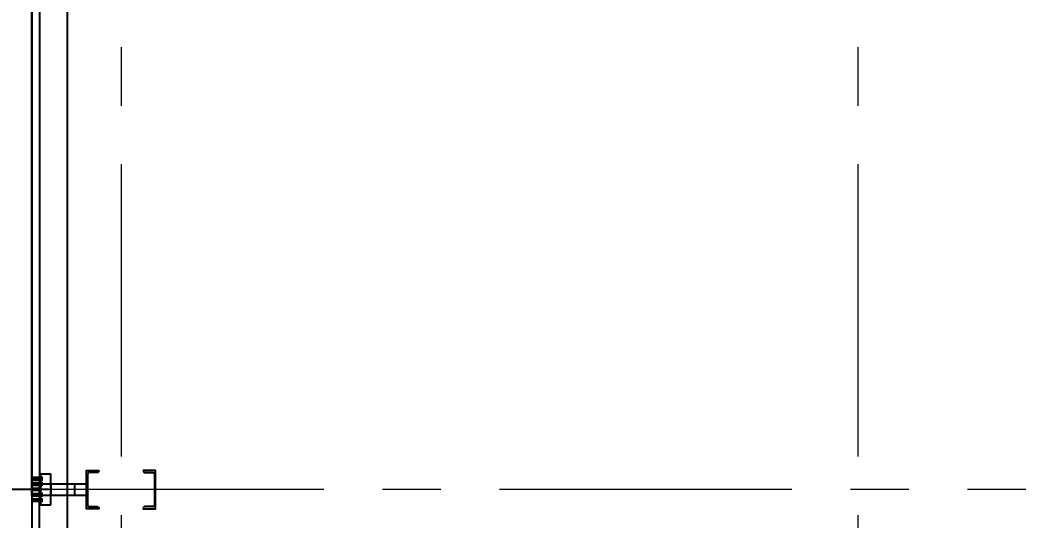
# Model space of a CAD drawing. Header units: millimetres. Extents: x 3470347 to 5996549, y -3470518 to 17149644.
# Drawn here: x 4832415 to 4838915, y 6634629 to 6637886 of the extents above; entities that cross this region are included whole.
import ezdxf

# ---------------------------------------------------------------- set-up
doc = ezdxf.new("R2010")
doc.units = ezdxf.units.MM
doc.header["$MEASUREMENT"] = 0
doc.header["$PDMODE"] = 35
doc.header["$PDSIZE"] = -5
doc.linetypes.add('CENTER', pattern=[50.8, 31.75, -6.35, 6.35, -6.35])
doc.layers.get('0').update_dxf_attribs({"linetype": 'CONTINUOUS', "lineweight": 25})
doc.layers.get('DEFPOINTS').update_dxf_attribs({"linetype": 'CONTINUOUS', "lineweight": 25})
doc.layers.add('BOLT', color=1, linetype='CONTINUOUS')
doc.layers.add('lintel', color=2, linetype='CONTINUOUS')
doc.layers.add('CENTER', color=8, linetype='CENTER', lineweight=0)
doc.layers.add('channnel', color=2, linetype='CONTINUOUS', lineweight=15)
doc.styles.add('DIM', font='geniso.shx', dxfattribs={"width": 0.85})
doc.dimstyles.new('ST-100', dxfattribs={"dimscale": 100, "dimtxt": 7, "dimasz": 5, "dimexe": 0.18, "dimexo": 0.0625, "dimgap": 0.2, "dimtad": 0, "dimdec": 0, "dimzin": 0, "dimdsep": 46, "dimtxsty": 'DIM', "dimblk": 'OPEN90', "dimcen": 0.09, "dimclrd": 256, "dimclrt": 7, "dimadec": 0, "dimazin": 0, "dimtfac": 1, "dimtdec": 0, "dimtofl": 0, "dimtmove": 0, "dimatfit": 3, "dimldrblk": 'OPEN90', "dimfxl": 1, "dimtolj": 1, "dimtzin": 0, "dimlwd": -1, "dimarcsym": 0})

# ---------------------------------------------------------------- blocks, each defined once
blk = doc.blocks.new('_Open90')
at = {"color": 0, "linetype": 'ByBlock', "lineweight": -2}
for p, q in [((-0.5, 0.5), (0, 0)), ((0, 0), (-1, 0)), ((0, 0), (-0.5, -0.5))]:
    blk.add_line(p, q, dxfattribs=at)
blk = doc.blocks.new('*D1783')
at = {"layer": 'BOLT', "color": 0, "lineweight": -2}
for p, q in [((4832601.6, 6640627.3), (4830755.3, 6640627.3)), ((4832601.6, 6634827.3), (4830755.3, 6634827.3))]:
    blk.add_line(p, q, dxfattribs=at)
at = {"layer": 'BOLT'}
for p, q in [((4830773.3, 6640127.3), (4830773.3, 6638385)), ((4830773.3, 6635327.3), (4830773.3, 6637069.6))]:
    blk.add_line(p, q, dxfattribs=at)
at = {"layer": 'DEFPOINTS', "color": 0}
for p in [(4832607.9, 6640627.3), (4830773.3, 6634827.3), (4832607.9, 6634827.3)]:
    blk.add_point(p, dxfattribs=at)
at = {"layer": 'BOLT', "xscale": 500, "yscale": 500, "zscale": 500}
for p, rotation in [((4830773.3, 6640627.3), 90), ((4830773.3, 6634827.3), 270)]:
    blk.add_blockref('_Open90', p, dxfattribs=dict(at, rotation=rotation))
at = {"layer": 'BOLT', "color": 7, "insert": (4830773.3, 6637727.3), "char_height": 600, "attachment_point": 5, "rotation": 90, "style": 'DIM'}
blk.add_mtext('\\A1;5800', dxfattribs=at)
blk = doc.blocks.new('*D1784')
at = {"layer": 'BOLT', "color": 0, "lineweight": -2}
for p, q in [((4832601.6, 6634827.3), (4830755.3, 6634827.3)), ((4832601.6, 6629027.3), (4830755.3, 6629027.3))]:
    blk.add_line(p, q, dxfattribs=at)
at = {"layer": 'BOLT'}
for p, q in [((4830773.3, 6634327.3), (4830773.3, 6632585)), ((4830773.3, 6629527.3), (4830773.3, 6631269.6))]:
    blk.add_line(p, q, dxfattribs=at)
at = {"layer": 'DEFPOINTS', "color": 0}
for p in [(4832607.9, 6634827.3), (4830773.3, 6629027.3), (4832607.9, 6629027.3)]:
    blk.add_point(p, dxfattribs=at)
at = {"layer": 'BOLT', "xscale": 500, "yscale": 500, "zscale": 500}
for p, rotation in [((4830773.3, 6634827.3), 90), ((4830773.3, 6629027.3), 270)]:
    blk.add_blockref('_Open90', p, dxfattribs=dict(at, rotation=rotation))
at = {"layer": 'BOLT', "color": 7, "insert": (4830773.3, 6631927.3), "char_height": 600, "attachment_point": 5, "rotation": 90, "style": 'DIM'}
blk.add_mtext('\\A1;5800', dxfattribs=at)
blk = doc.blocks.new('*D1791')
at = {"layer": 'BOLT', "color": 0, "lineweight": -2}
for p, q in [((4832486.6, 6641107.3), (4828543.9, 6641107.3)), ((4832486.6, 6611107.3), (4828543.9, 6611107.3))]:
    blk.add_line(p, q, dxfattribs=at)
at = {"layer": 'BOLT'}
for p, q in [((4828561.9, 6640607.3), (4828561.9, 6628600.8)), ((4828561.9, 6611607.3), (4828561.9, 6623613.8))]:
    blk.add_line(p, q, dxfattribs=at)
at = {"layer": 'DEFPOINTS', "color": 0}
for p in [(4832492.9, 6641107.3), (4828561.9, 6611107.3), (4832492.9, 6611107.3)]:
    blk.add_point(p, dxfattribs=at)
at = {"layer": 'BOLT', "xscale": 500, "yscale": 500, "zscale": 500}
for p, rotation in [((4828561.9, 6641107.3), 90), ((4828561.9, 6611107.3), 270)]:
    blk.add_blockref('_Open90', p, dxfattribs=dict(at, rotation=rotation))
at = {"layer": 'BOLT', "color": 7, "insert": (4828561.9, 6626107.3), "char_height": 600, "attachment_point": 5, "rotation": 90, "style": 'DIM'}
blk.add_mtext('\\A1;30000 WALL O/O', dxfattribs=at)

msp = doc.modelspace()

# ---------------------------------------------------------------- hatches: boundary and pattern name
at = {"transparency": 33554559}
h = msp.add_hatch(color=1, dxfattribs=at)
h.dxf.hatch_style = 1
h.paths.add_polyline_path([(4832847.87, 6634952.26), (4832847.87, 6634702.26), (4832927.87, 6634702.26), (4832927.87, 6634706.36, 0.4142136), (4832917.87, 6634716.36), (4832864.97, 6634716.36, -0.4142136), (4832854.97, 6634726.36), (4832854.97, 6634928.16, -0.4142136), (4832864.97, 6634938.16), (4832917.87, 6634938.16, 0.4142136), (4832927.87, 6634948.16), (4832927.87, 6634952.26)])
h = msp.add_hatch(color=1, dxfattribs=at)
h.dxf.hatch_style = 1
h.paths.add_polyline_path([(4833297.87, 6634952.26), (4833297.87, 6634702.26), (4833217.87, 6634702.26), (4833217.87, 6634706.36, -0.4142136), (4833227.87, 6634716.36), (4833280.77, 6634716.36, 0.4142136), (4833290.77, 6634726.36), (4833290.77, 6634928.16, 0.4142136), (4833280.77, 6634938.16), (4833227.87, 6634938.16, -0.4142136), (4833217.87, 6634948.16), (4833217.87, 6634952.26)])

# ---------------------------------------------------------------- linework, layer by layer
at = {"color": 3}
msp.add_line((4832548.87, 6634927.26, 0), (4832548.87, 6634727.26, 0), dxfattribs=at)
at = {"color": 8, "linetype": 'ByBlock'}
for p, q in [((4832548.87, 6634905.26, 0), (4832492.87, 6634905.26, 0)), ((4832548.87, 6634897.26, 0), (4832492.87, 6634897.26, 0)), ((4832548.87, 6634889.26, 0), (4832492.87, 6634889.26, 0)), ((4832548.87, 6634870.26, 0), (4832492.87, 6634870.26, 0)), ((4832548.87, 6634862.26, 0), (4832492.87, 6634862.26, 0)), ((4832548.87, 6634854.26, 0), (4832492.87, 6634854.26, 0)), ((4832548.87, 6634800.26, 0), (4832492.87, 6634800.26, 0)), ((4832548.87, 6634792.26, 0), (4832492.87, 6634792.26, 0)), ((4832548.87, 6634784.26, 0), (4832492.87, 6634784.26, 0)), ((4832548.87, 6634765.26, 0), (4832492.87, 6634765.26, 0)), ((4832548.87, 6634757.26, 0), (4832492.87, 6634757.26, 0)), ((4832548.87, 6634749.26, 0), (4832492.87, 6634749.26, 0))]:
    msp.add_line(p, q, dxfattribs=at)
at = {"color": 2}
for p, q in [((4832540.87, 6634833.93, 0), (4832492.87, 6634833.93, 0)), ((4832540.87, 6634833.93, 0), (4832492.87, 6634833.93, 0)), ((4832540.87, 6634820.59, 0), (4832492.87, 6634820.59, 0)), ((4832540.87, 6634820.59, 0), (4832492.87, 6634820.59, 0))]:
    msp.add_line(p, q, dxfattribs=at)
at = {"color": 8, "elevation": 0}
for points in [[(4832492.87, 6641107.26), (4832492.87, 6611107.26), (4862492.87, 6611107.26), (4862492.87, 6641107.26)], [(4832722.87, 6640877.26), (4832722.87, 6611337.26), (4862262.87, 6611337.26), (4862262.87, 6640877.26)]]:
    msp.add_lwpolyline(points, close=True, dxfattribs=at)
at = {"color": 6, "linetype": 'ByBlock', "elevation": 0}
for points in [[(4832492.87, 6634833.93), (4832492.87, 6640620.59), (4832540.87, 6640620.59), (4832540.87, 6634833.93)], [(4832492.87, 6634820.59), (4832492.87, 6629033.93), (4832540.87, 6629033.93), (4832540.87, 6634820.59)]]:
    msp.add_lwpolyline(points, close=True, dxfattribs=at)
at = {"color": 3, "elevation": 0}
for points in [[(4832615.87, 6634727.26), (4832615.87, 6634927.26), (4832540.87, 6634927.26), (4832540.87, 6634727.26)], [(4832540.87, 6634864.76), (4832615.87, 6634864.76), (4832615.87, 6634789.76), (4832540.87, 6634789.76)], [(4832772.87, 6634864.76), (4832847.87, 6634864.76), (4832847.87, 6634789.76), (4832772.87, 6634789.76)]]:
    msp.add_lwpolyline(points, close=True, dxfattribs=at)
at = {"color": 1, "elevation": 0}
for points in [[(4832927.87, 6634952.26), (4832927.87, 6634948.16, -0.4142136), (4832917.87, 6634938.16), (4832864.97, 6634938.16, 0.4142136), (4832854.97, 6634928.16), (4832854.97, 6634726.36, 0.4142136), (4832864.97, 6634716.36), (4832917.87, 6634716.36, -0.4142136), (4832927.87, 6634706.36), (4832927.87, 6634702.26), (4832847.87, 6634702.26), (4832847.87, 6634952.26)], [(4833217.87, 6634952.26), (4833217.87, 6634948.16, 0.4142136), (4833227.87, 6634938.16), (4833280.77, 6634938.16, -0.4142136), (4833290.77, 6634928.16), (4833290.77, 6634726.36, -0.4142136), (4833280.77, 6634716.36), (4833227.87, 6634716.36, 0.4142136), (4833217.87, 6634706.36), (4833217.87, 6634702.26), (4833297.87, 6634702.26), (4833297.87, 6634952.26)]]:
    msp.add_lwpolyline(points, format="xyb", close=True, dxfattribs=at)
at = {"layer": 'CENTER', "color": 8, "ltscale": 60}
for p, q in [((4833072.87, 6646090.98, 0), (4833072.87, 6608276.48, 0)), ((4837872.54, 6646090.98, 0), (4837872.54, 6608276.48, 0)), ((4864873.95, 6634827.26, 0), (4827811.52, 6634827.26, 0))]:
    msp.add_line(p, q, dxfattribs=at)
at = {"layer": 'channnel', "color": 8, "linetype": 'ByBlock'}
for p, q in [((4832548.87, 6634905.26, 0), (4832492.87, 6634905.26, 0)), ((4832492.87, 6634905.26, 0), (4832492.87, 6634889.26, 0)), ((4832548.87, 6634889.26, 0), (4832492.87, 6634889.26, 0)), ((4832548.87, 6634870.26, 0), (4832492.87, 6634870.26, 0)), ((4832492.87, 6634870.26, 0), (4832492.87, 6634854.26, 0)), ((4832534.47, 6634889.26, 0), (4832534.47, 6634905.26, 0)), ((4832534.47, 6634854.26, 0), (4832534.47, 6634870.26, 0)), ((4832548.87, 6634907.93, 0), (4832548.87, 6634886.59, 0)), ((4832561.19, 6634907.93, 0), (4832548.87, 6634907.93, 0)), ((4832548.87, 6634897.26, 0), (4832561.19, 6634897.26, 0)), ((4832561.19, 6634886.59, 0), (4832548.87, 6634886.59, 0)), ((4832548.87, 6634872.93, 0), (4832548.87, 6634851.59, 0)), ((4832561.19, 6634872.93, 0), (4832548.87, 6634872.93, 0)), ((4832548.87, 6634862.26, 0), (4832561.19, 6634862.26, 0)), ((4832548.87, 6634854.26, 0), (4832492.87, 6634854.26, 0)), ((4832548.87, 6634800.26, 0), (4832492.87, 6634800.26, 0)), ((4832492.87, 6634784.26, 0), (4832492.87, 6634800.26, 0)), ((4832534.47, 6634800.26, 0), (4832534.47, 6634784.26, 0)), ((4832561.19, 6634851.59, 0), (4832548.87, 6634851.59, 0)), ((4832548.87, 6634781.59, 0), (4832548.87, 6634802.93, 0)), ((4832561.19, 6634802.93, 0), (4832548.87, 6634802.93, 0)), ((4832548.87, 6634784.26, 0), (4832492.87, 6634784.26, 0)), ((4832548.87, 6634765.26, 0), (4832492.87, 6634765.26, 0)), ((4832492.87, 6634749.26, 0), (4832492.87, 6634765.26, 0)), ((4832548.87, 6634749.26, 0), (4832492.87, 6634749.26, 0)), ((4832534.47, 6634765.26, 0), (4832534.47, 6634749.26, 0)), ((4832548.87, 6634792.26, 0), (4832561.19, 6634792.26, 0)), ((4832561.19, 6634781.59, 0), (4832548.87, 6634781.59, 0)), ((4832548.87, 6634746.59, 0), (4832548.87, 6634767.93, 0)), ((4832561.19, 6634767.93, 0), (4832548.87, 6634767.93, 0)), ((4832548.87, 6634757.26, 0), (4832561.19, 6634757.26, 0)), ((4832561.19, 6634746.59, 0), (4832548.87, 6634746.59, 0))]:
    msp.add_line(p, q, dxfattribs=at)
at = {"layer": 'channnel', "color": 8, "linetype": 'Continuous'}
for p, q in [((4832498.67, 6634889.84, 0), (4832492.87, 6634902.27, 0)), ((4832497.42, 6634889.26, 0), (4832492.87, 6634899.02, 0)), ((4832495.63, 6634889.84, 0), (4832492.87, 6634895.76, 0)), ((4832494.39, 6634889.26, 0), (4832492.87, 6634892.51, 0)), ((4832498.67, 6634854.84, 0), (4832492.87, 6634867.27, 0)), ((4832497.42, 6634854.26, 0), (4832492.87, 6634864.02, 0)), ((4832495.63, 6634854.84, 0), (4832492.87, 6634860.76, 0)), ((4832500.45, 6634889.26, 0), (4832493.26, 6634904.68, 0)), ((4832500.45, 6634854.26, 0), (4832493.26, 6634869.68, 0)), ((4832501.7, 6634889.84, 0), (4832494.51, 6634905.26, 0)), ((4832501.7, 6634854.84, 0), (4832494.51, 6634870.26, 0)), ((4832503.49, 6634889.26, 0), (4832496.3, 6634904.68, 0)), ((4832503.49, 6634854.26, 0), (4832496.3, 6634869.68, 0)), ((4832504.73, 6634889.84, 0), (4832497.54, 6634905.26, 0)), ((4832504.73, 6634854.84, 0), (4832497.54, 6634870.26, 0)), ((4832506.52, 6634889.26, 0), (4832499.33, 6634904.68, 0)), ((4832506.52, 6634854.26, 0), (4832499.33, 6634869.68, 0)), ((4832508.04, 6634889.26, 0), (4832500.58, 6634905.26, 0)), ((4832508.04, 6634854.26, 0), (4832500.58, 6634870.26, 0)), ((4832509.29, 6634889.84, 0), (4832502.37, 6634904.68, 0)), ((4832509.29, 6634854.84, 0), (4832502.37, 6634869.68, 0)), ((4832511.07, 6634889.26, 0), (4832503.61, 6634905.26, 0)), ((4832511.07, 6634854.26, 0), (4832503.61, 6634870.26, 0)), ((4832512.32, 6634889.84, 0), (4832505.4, 6634904.68, 0)), ((4832512.32, 6634854.84, 0), (4832505.4, 6634869.68, 0)), ((4832514.11, 6634889.26, 0), (4832506.65, 6634905.26, 0)), ((4832514.11, 6634854.26, 0), (4832506.65, 6634870.26, 0)), ((4832515.35, 6634889.84, 0), (4832508.44, 6634904.68, 0)), ((4832515.35, 6634854.84, 0), (4832508.44, 6634869.68, 0)), ((4832517.14, 6634889.26, 0), (4832509.68, 6634905.26, 0)), ((4832517.14, 6634854.26, 0), (4832509.68, 6634870.26, 0)), ((4832518.39, 6634889.84, 0), (4832511.47, 6634904.68, 0)), ((4832518.39, 6634854.84, 0), (4832511.47, 6634869.68, 0)), ((4832520.18, 6634889.26, 0), (4832512.72, 6634905.26, 0)), ((4832520.18, 6634854.26, 0), (4832512.72, 6634870.26, 0)), ((4832521.42, 6634889.84, 0), (4832514.5, 6634904.68, 0)), ((4832521.42, 6634854.84, 0), (4832514.5, 6634869.68, 0)), ((4832522.75, 6634889.26, 0), (4832515.29, 6634905.26, 0)), ((4832522.75, 6634854.26, 0), (4832515.29, 6634870.26, 0)), ((4832515.49, 6634889.84, 0), (4832520.57, 6634904.68, 0)), ((4832515.49, 6634854.84, 0), (4832520.57, 6634869.68, 0)), ((4832523.21, 6634889.26, 0), (4832515.75, 6634905.26, 0)), ((4832523.21, 6634854.26, 0), (4832515.75, 6634870.26, 0)), ((4832516.68, 6634889.26, 0), (4832515.89, 6634905.26, 0)), ((4832516.68, 6634854.26, 0), (4832515.89, 6634870.26, 0)), ((4832524, 6634889.84, 0), (4832517.08, 6634904.68, 0)), ((4832524, 6634854.84, 0), (4832517.08, 6634869.68, 0)), ((4832517.28, 6634889.26, 0), (4832521.82, 6634905.26, 0)), ((4832517.28, 6634854.26, 0), (4832521.82, 6634870.26, 0)), ((4832524.46, 6634889.84, 0), (4832517.54, 6634904.68, 0)), ((4832524.46, 6634854.84, 0), (4832517.54, 6634869.68, 0)), ((4832517.93, 6634889.84, 0), (4832517.68, 6634904.68, 0)), ((4832517.93, 6634854.84, 0), (4832517.68, 6634869.68, 0)), ((4832525.78, 6634889.26, 0), (4832518.32, 6634905.26, 0)), ((4832525.78, 6634854.26, 0), (4832518.32, 6634870.26, 0)), ((4832526.25, 6634889.26, 0), (4832518.78, 6634905.26, 0)), ((4832526.25, 6634854.26, 0), (4832518.78, 6634870.26, 0)), ((4832519.72, 6634889.26, 0), (4832524.26, 6634905.26, 0)), ((4832519.72, 6634854.26, 0), (4832524.26, 6634870.26, 0)), ((4832519.96, 6634905.01, 0), (4832519.84, 6634905.26, 0)), ((4832519.96, 6634870.01, 0), (4832519.84, 6634870.26, 0)), ((4832527.03, 6634889.84, 0), (4832520.11, 6634904.68, 0)), ((4832527.03, 6634854.84, 0), (4832520.11, 6634869.68, 0)), ((4832520.96, 6634889.84, 0), (4832526.04, 6634904.68, 0)), ((4832520.96, 6634854.84, 0), (4832526.04, 6634869.68, 0)), ((4832528.82, 6634889.26, 0), (4832521.36, 6634905.26, 0)), ((4832528.82, 6634854.26, 0), (4832521.36, 6634870.26, 0)), ((4832522.99, 6634905.01, 0), (4832522.88, 6634905.26, 0)), ((4832522.99, 6634870.01, 0), (4832522.88, 6634870.26, 0)), ((4832530.07, 6634889.84, 0), (4832523.15, 6634904.68, 0)), ((4832530.07, 6634854.84, 0), (4832523.15, 6634869.68, 0)), ((4832523.86, 6634889.84, 0), (4832523.61, 6634904.68, 0)), ((4832523.86, 6634854.84, 0), (4832523.61, 6634869.68, 0)), ((4832531.85, 6634889.26, 0), (4832524.39, 6634905.26, 0)), ((4832531.85, 6634854.26, 0), (4832524.39, 6634870.26, 0)), ((4832525.65, 6634889.26, 0), (4832524.85, 6634905.26, 0)), ((4832525.65, 6634854.26, 0), (4832524.85, 6634870.26, 0)), ((4832526.03, 6634905.01, 0), (4832525.91, 6634905.26, 0)), ((4832526.03, 6634870.01, 0), (4832525.91, 6634870.26, 0)), ((4832533.1, 6634889.84, 0), (4832526.18, 6634904.68, 0)), ((4832533.1, 6634854.84, 0), (4832526.18, 6634869.68, 0)), ((4832526.89, 6634889.84, 0), (4832526.64, 6634904.68, 0)), ((4832526.89, 6634854.84, 0), (4832526.64, 6634869.68, 0)), ((4832534.47, 6634890.15, 0), (4832527.43, 6634905.26, 0)), ((4832534.47, 6634855.15, 0), (4832527.43, 6634870.26, 0)), ((4832529.06, 6634905.01, 0), (4832528.94, 6634905.26, 0)), ((4832529.06, 6634870.01, 0), (4832528.94, 6634870.26, 0)), ((4832534.47, 6634893.41, 0), (4832529.21, 6634904.68, 0)), ((4832534.47, 6634858.41, 0), (4832529.21, 6634869.68, 0)), ((4832534.47, 6634896.66, 0), (4832530.46, 6634905.26, 0)), ((4832534.47, 6634861.66, 0), (4832530.46, 6634870.26, 0)), ((4832532.09, 6634905.01, 0), (4832531.98, 6634905.26, 0)), ((4832532.09, 6634870.01, 0), (4832531.98, 6634870.26, 0)), ((4832534.47, 6634899.91, 0), (4832532.25, 6634904.68, 0)), ((4832534.47, 6634864.91, 0), (4832532.25, 6634869.68, 0)), ((4832534.47, 6634903.17, 0), (4832533.5, 6634905.26, 0)), ((4832534.47, 6634868.17, 0), (4832533.5, 6634870.26, 0)), ((4832535.13, 6634905.01, 0), (4832535.01, 6634905.26, 0)), ((4832535.13, 6634870.01, 0), (4832535.01, 6634870.26, 0)), ((4832494.39, 6634854.26, 0), (4832492.87, 6634857.51, 0)), ((4832494.39, 6634800.26, 0), (4832492.87, 6634797.01, 0)), ((4832497.42, 6634800.26, 0), (4832492.87, 6634790.5, 0)), ((4832495.63, 6634799.68, 0), (4832492.87, 6634793.76, 0)), ((4832498.67, 6634799.68, 0), (4832492.87, 6634787.25, 0)), ((4832500.45, 6634800.26, 0), (4832493.26, 6634784.84, 0)), ((4832501.7, 6634799.68, 0), (4832494.51, 6634784.26, 0)), ((4832503.49, 6634800.26, 0), (4832496.3, 6634784.84, 0)), ((4832504.73, 6634799.68, 0), (4832497.54, 6634784.26, 0)), ((4832506.52, 6634800.26, 0), (4832499.33, 6634784.84, 0)), ((4832508.04, 6634800.26, 0), (4832500.58, 6634784.26, 0)), ((4832509.29, 6634799.68, 0), (4832502.37, 6634784.84, 0)), ((4832511.07, 6634800.26, 0), (4832503.61, 6634784.26, 0)), ((4832512.32, 6634799.68, 0), (4832505.4, 6634784.84, 0)), ((4832514.11, 6634800.26, 0), (4832506.65, 6634784.26, 0)), ((4832515.35, 6634799.68, 0), (4832508.44, 6634784.84, 0)), ((4832517.14, 6634800.26, 0), (4832509.68, 6634784.26, 0)), ((4832518.39, 6634799.68, 0), (4832511.47, 6634784.84, 0)), ((4832520.18, 6634800.26, 0), (4832512.72, 6634784.26, 0)), ((4832521.42, 6634799.68, 0), (4832514.5, 6634784.84, 0)), ((4832522.75, 6634800.26, 0), (4832515.29, 6634784.26, 0)), ((4832515.49, 6634799.68, 0), (4832520.57, 6634784.84, 0)), ((4832523.21, 6634800.26, 0), (4832515.75, 6634784.26, 0)), ((4832516.68, 6634800.26, 0), (4832515.89, 6634784.26, 0)), ((4832524, 6634799.68, 0), (4832517.08, 6634784.84, 0)), ((4832517.28, 6634800.26, 0), (4832521.82, 6634784.26, 0)), ((4832524.46, 6634799.68, 0), (4832517.54, 6634784.84, 0)), ((4832517.93, 6634799.68, 0), (4832517.68, 6634784.84, 0)), ((4832525.78, 6634800.26, 0), (4832518.32, 6634784.26, 0)), ((4832526.25, 6634800.26, 0), (4832518.78, 6634784.26, 0)), ((4832519.72, 6634800.26, 0), (4832524.26, 6634784.26, 0)), ((4832527.03, 6634799.68, 0), (4832520.11, 6634784.84, 0)), ((4832520.96, 6634799.68, 0), (4832526.04, 6634784.84, 0)), ((4832528.82, 6634800.26, 0), (4832521.36, 6634784.26, 0)), ((4832530.07, 6634799.68, 0), (4832523.15, 6634784.84, 0)), ((4832523.86, 6634799.68, 0), (4832523.61, 6634784.84, 0)), ((4832531.85, 6634800.26, 0), (4832524.39, 6634784.26, 0)), ((4832525.65, 6634800.26, 0), (4832524.85, 6634784.26, 0)), ((4832533.1, 6634799.68, 0), (4832526.18, 6634784.84, 0)), ((4832526.89, 6634799.68, 0), (4832526.64, 6634784.84, 0)), ((4832534.47, 6634799.37, 0), (4832527.43, 6634784.26, 0)), ((4832534.47, 6634796.12, 0), (4832529.21, 6634784.84, 0)), ((4832494.39, 6634765.26, 0), (4832492.87, 6634762.01, 0)), ((4832497.42, 6634765.26, 0), (4832492.87, 6634755.5, 0)), ((4832495.63, 6634764.68, 0), (4832492.87, 6634758.76, 0)), ((4832498.67, 6634764.68, 0), (4832492.87, 6634752.25, 0)), ((4832500.45, 6634765.26, 0), (4832493.26, 6634749.84, 0)), ((4832501.7, 6634764.68, 0), (4832494.51, 6634749.26, 0)), ((4832503.49, 6634765.26, 0), (4832496.3, 6634749.84, 0)), ((4832504.73, 6634764.68, 0), (4832497.54, 6634749.26, 0)), ((4832506.52, 6634765.26, 0), (4832499.33, 6634749.84, 0)), ((4832508.04, 6634765.26, 0), (4832500.58, 6634749.26, 0)), ((4832509.29, 6634764.68, 0), (4832502.37, 6634749.84, 0)), ((4832511.07, 6634765.26, 0), (4832503.61, 6634749.26, 0)), ((4832512.32, 6634764.68, 0), (4832505.4, 6634749.84, 0)), ((4832514.11, 6634765.26, 0), (4832506.65, 6634749.26, 0)), ((4832515.35, 6634764.68, 0), (4832508.44, 6634749.84, 0)), ((4832517.14, 6634765.26, 0), (4832509.68, 6634749.26, 0)), ((4832518.39, 6634764.68, 0), (4832511.47, 6634749.84, 0)), ((4832520.18, 6634765.26, 0), (4832512.72, 6634749.26, 0)), ((4832521.42, 6634764.68, 0), (4832514.5, 6634749.84, 0)), ((4832522.75, 6634765.26, 0), (4832515.29, 6634749.26, 0)), ((4832515.49, 6634764.68, 0), (4832520.57, 6634749.84, 0)), ((4832523.21, 6634765.26, 0), (4832515.75, 6634749.26, 0)), ((4832516.68, 6634765.26, 0), (4832515.89, 6634749.26, 0)), ((4832524, 6634764.68, 0), (4832517.08, 6634749.84, 0)), ((4832517.28, 6634765.26, 0), (4832521.82, 6634749.26, 0)), ((4832524.46, 6634764.68, 0), (4832517.54, 6634749.84, 0)), ((4832517.93, 6634764.68, 0), (4832517.68, 6634749.84, 0)), ((4832525.78, 6634765.26, 0), (4832518.32, 6634749.26, 0)), ((4832526.25, 6634765.26, 0), (4832518.78, 6634749.26, 0)), ((4832519.72, 6634765.26, 0), (4832524.26, 6634749.26, 0)), ((4832519.96, 6634784.51, 0), (4832519.84, 6634784.26, 0)), ((4832519.96, 6634749.51, 0), (4832519.84, 6634749.26, 0)), ((4832527.03, 6634764.68, 0), (4832520.11, 6634749.84, 0)), ((4832520.96, 6634764.68, 0), (4832526.04, 6634749.84, 0)), ((4832528.82, 6634765.26, 0), (4832521.36, 6634749.26, 0)), ((4832522.99, 6634784.51, 0), (4832522.88, 6634784.26, 0)), ((4832522.99, 6634749.51, 0), (4832522.88, 6634749.26, 0)), ((4832530.07, 6634764.68, 0), (4832523.15, 6634749.84, 0)), ((4832523.86, 6634764.68, 0), (4832523.61, 6634749.84, 0)), ((4832531.85, 6634765.26, 0), (4832524.39, 6634749.26, 0)), ((4832525.65, 6634765.26, 0), (4832524.85, 6634749.26, 0)), ((4832526.03, 6634784.51, 0), (4832525.91, 6634784.26, 0)), ((4832526.03, 6634749.51, 0), (4832525.91, 6634749.26, 0)), ((4832533.1, 6634764.68, 0), (4832526.18, 6634749.84, 0)), ((4832526.89, 6634764.68, 0), (4832526.64, 6634749.84, 0)), ((4832534.47, 6634764.37, 0), (4832527.43, 6634749.26, 0)), ((4832529.06, 6634784.51, 0), (4832528.94, 6634784.26, 0)), ((4832529.06, 6634749.51, 0), (4832528.94, 6634749.26, 0)), ((4832534.47, 6634761.12, 0), (4832529.21, 6634749.84, 0)), ((4832534.47, 6634792.86, 0), (4832530.46, 6634784.26, 0)), ((4832534.47, 6634757.86, 0), (4832530.46, 6634749.26, 0)), ((4832532.09, 6634784.51, 0), (4832531.98, 6634784.26, 0)), ((4832532.09, 6634749.51, 0), (4832531.98, 6634749.26, 0)), ((4832534.47, 6634789.61, 0), (4832532.25, 6634784.84, 0)), ((4832534.47, 6634754.61, 0), (4832532.25, 6634749.84, 0)), ((4832534.47, 6634786.35, 0), (4832533.5, 6634784.26, 0)), ((4832534.47, 6634751.35, 0), (4832533.5, 6634749.26, 0)), ((4832535.13, 6634784.51, 0), (4832535.01, 6634784.26, 0)), ((4832535.13, 6634749.51, 0), (4832535.01, 6634749.26, 0))]:
    msp.add_line(p, q, dxfattribs=at)
for centre, radius, start, end in [((4832493.89, 6634904.97, 0), 0.688, 25, 205), ((4832493.89, 6634869.97, 0), 0.688, 25, 205), ((4832495.01, 6634889.55, 0), 0.688, 205, 25), ((4832496.92, 6634904.97, 0), 0.688, 25, 205), ((4832496.92, 6634869.97, 0), 0.688, 25, 205), ((4832498.04, 6634889.55, 0), 0.687, 205, 25), ((4832499.96, 6634904.97, 0), 0.688, 25, 205), ((4832499.96, 6634869.97, 0), 0.688, 25, 205), ((4832501.08, 6634889.55, 0), 0.688, 205, 25), ((4832502.99, 6634904.97, 0), 0.688, 25, 205), ((4832502.99, 6634869.97, 0), 0.688, 25, 205), ((4832504.11, 6634889.55, 0), 0.688, 205, 25), ((4832506.02, 6634904.97, 0), 0.688, 25, 205), ((4832506.02, 6634869.97, 0), 0.688, 25, 205), ((4832508.66, 6634889.55, 0), 0.688, 205, 25), ((4832509.06, 6634904.97, 0), 0.688, 25, 205), ((4832509.06, 6634869.97, 0), 0.688, 25, 205), ((4832511.7, 6634889.55, 0), 0.688, 205, 25), ((4832512.09, 6634904.97, 0), 0.688, 25, 205), ((4832512.09, 6634869.97, 0), 0.688, 25, 205), ((4832514.73, 6634889.55, 0), 0.687, 205, 25), ((4832515.13, 6634904.97, 0), 0.687, 25, 205), ((4832515.13, 6634869.97, 0), 0.687, 25, 205), ((4832521.79, 6634925.68, 0), 21.43, 252.355169, 281.458711), ((4832521.79, 6634890.68, 0), 21.43, 252.355169, 281.458711), ((4832519.75, 6634868.84, 0), 21.43, 72.355169, 101.458711), ((4832522.38, 6634925.68, 0), 21.43, 252.355169, 281.458711), ((4832522.38, 6634890.68, 0), 21.43, 252.355169, 281.458711), ((4832517.31, 6634889.55, 0), 0.687, 205, 25), ((4832517.7, 6634904.97, 0), 0.688, 25, 205), ((4832517.7, 6634869.97, 0), 0.688, 25, 205), ((4832517.77, 6634889.55, 0), 0.688, 205, 25), ((4832519.9, 6634897.11, 0), 8.28, 251.528402, 298.566099), ((4832518.16, 6634904.97, 0), 0.688, 25, 205), ((4832518.16, 6634869.97, 0), 0.688, 25, 205), ((4832521.63, 6634897.41, 0), 8.28, 71.528402, 118.566099), ((4832521.63, 6634862.41, 0), 8.28, 71.528402, 118.566099), ((4832520.34, 6634889.55, 0), 0.687, 205, 25), ((4832520.74, 6634904.97, 0), 0.688, 25, 205), ((4832520.74, 6634869.97, 0), 0.688, 25, 205), ((4832520.8, 6634889.55, 0), 0.688, 205, 25), ((4832521.2, 6634904.97, 0), 0.688, 25, 205), ((4832521.2, 6634869.97, 0), 0.688, 25, 205), ((4832523.37, 6634889.55, 0), 0.687, 205, 25), ((4832523.77, 6634904.97, 0), 0.688, 25, 205), ((4832523.77, 6634869.97, 0), 0.688, 25, 205), ((4832523.83, 6634889.55, 0), 0.687, 205, 25), ((4832524.23, 6634904.97, 0), 0.688, 25, 205), ((4832524.23, 6634869.97, 0), 0.688, 25, 205), ((4832526.27, 6634889.55, 0), 0.688, 205, 25), ((4832526.41, 6634889.55, 0), 0.687, 205, 25), ((4832526.8, 6634904.97, 0), 0.688, 25, 205), ((4832526.8, 6634869.97, 0), 0.688, 25, 205), ((4832529.44, 6634889.55, 0), 0.687, 205, 25), ((4832529.84, 6634904.97, 0), 0.688, 25, 205), ((4832529.84, 6634869.97, 0), 0.688, 25, 205), ((4832532.48, 6634889.55, 0), 0.687, 205, 25), ((4832532.87, 6634904.97, 0), 0.688, 25, 205), ((4832532.87, 6634869.97, 0), 0.688, 25, 205), ((4832495.01, 6634854.55, 0), 0.688, 205, 25), ((4832495.01, 6634799.97, 0), 0.688, 335, 155), ((4832498.04, 6634854.55, 0), 0.687, 205, 25), ((4832498.04, 6634799.97, 0), 0.687, 335, 155), ((4832501.08, 6634854.55, 0), 0.688, 205, 25), ((4832501.08, 6634799.97, 0), 0.688, 335, 155), ((4832504.11, 6634854.55, 0), 0.688, 205, 25), ((4832504.11, 6634799.97, 0), 0.688, 335, 155), ((4832508.66, 6634854.55, 0), 0.688, 205, 25), ((4832508.66, 6634799.97, 0), 0.688, 335, 155), ((4832511.7, 6634854.55, 0), 0.688, 205, 25), ((4832511.7, 6634799.97, 0), 0.688, 335, 155), ((4832514.73, 6634854.55, 0), 0.687, 205, 25), ((4832514.73, 6634799.97, 0), 0.687, 335, 155), ((4832519.75, 6634833.84, 0), 21.43, 72.355169, 101.458711), ((4832519.75, 6634820.68, 0), 21.43, 258.541289, 287.644831), ((4832517.31, 6634854.55, 0), 0.687, 205, 25), ((4832517.31, 6634799.97, 0), 0.687, 335, 155), ((4832517.77, 6634854.55, 0), 0.688, 205, 25), ((4832517.77, 6634799.97, 0), 0.688, 335, 155), ((4832519.9, 6634862.11, 0), 8.28, 251.528402, 298.566099), ((4832519.9, 6634792.41, 0), 8.28, 61.433901, 108.471598), ((4832520.34, 6634854.55, 0), 0.687, 205, 25), ((4832520.34, 6634799.97, 0), 0.687, 335, 155), ((4832520.8, 6634854.55, 0), 0.688, 205, 25), ((4832520.8, 6634799.97, 0), 0.688, 335, 155), ((4832523.37, 6634854.55, 0), 0.687, 205, 25), ((4832523.37, 6634799.97, 0), 0.687, 335, 155), ((4832523.83, 6634854.55, 0), 0.687, 205, 25), ((4832523.83, 6634799.97, 0), 0.687, 335, 155), ((4832526.27, 6634854.55, 0), 0.688, 205, 25), ((4832526.27, 6634799.97, 0), 0.688, 335, 155), ((4832526.41, 6634854.55, 0), 0.687, 205, 25), ((4832526.41, 6634799.97, 0), 0.687, 335, 155), ((4832529.44, 6634854.55, 0), 0.687, 205, 25), ((4832529.44, 6634799.97, 0), 0.687, 335, 155), ((4832532.48, 6634854.55, 0), 0.687, 205, 25), ((4832532.48, 6634799.97, 0), 0.687, 335, 155), ((4832493.89, 6634784.55, 0), 0.688, 155, 335), ((4832493.89, 6634749.55, 0), 0.688, 155, 335), ((4832495.01, 6634764.97, 0), 0.688, 335, 155), ((4832496.92, 6634784.55, 0), 0.688, 155, 335), ((4832496.92, 6634749.55, 0), 0.688, 155, 335), ((4832498.04, 6634764.97, 0), 0.687, 335, 155), ((4832499.96, 6634784.55, 0), 0.688, 155, 335), ((4832499.96, 6634749.55, 0), 0.688, 155, 335), ((4832501.08, 6634764.97, 0), 0.688, 335, 155), ((4832502.99, 6634784.55, 0), 0.688, 155, 335), ((4832502.99, 6634749.55, 0), 0.688, 155, 335), ((4832504.11, 6634764.97, 0), 0.688, 335, 155), ((4832506.02, 6634784.55, 0), 0.688, 155, 335), ((4832506.02, 6634749.55, 0), 0.688, 155, 335), ((4832508.66, 6634764.97, 0), 0.688, 335, 155), ((4832509.06, 6634784.55, 0), 0.688, 155, 335), ((4832509.06, 6634749.55, 0), 0.688, 155, 335), ((4832511.7, 6634764.97, 0), 0.688, 335, 155), ((4832512.09, 6634784.55, 0), 0.688, 155, 335), ((4832512.09, 6634749.55, 0), 0.688, 155, 335), ((4832514.73, 6634764.97, 0), 0.687, 335, 155), ((4832515.13, 6634784.55, 0), 0.687, 155, 335), ((4832515.13, 6634749.55, 0), 0.687, 155, 335), ((4832521.79, 6634763.84, 0), 21.43, 78.541289, 107.644831), ((4832521.79, 6634728.84, 0), 21.43, 78.541289, 107.644831), ((4832519.75, 6634785.68, 0), 21.43, 258.541289, 287.644831), ((4832522.38, 6634763.84, 0), 21.43, 78.541289, 107.644831), ((4832522.38, 6634728.84, 0), 21.43, 78.541289, 107.644831), ((4832517.31, 6634764.97, 0), 0.687, 335, 155), ((4832517.7, 6634784.55, 0), 0.688, 155, 335), ((4832517.7, 6634749.55, 0), 0.688, 155, 335), ((4832517.77, 6634764.97, 0), 0.688, 335, 155), ((4832519.9, 6634757.41, 0), 8.28, 61.433901, 108.471598), ((4832518.16, 6634784.55, 0), 0.688, 155, 335), ((4832518.16, 6634749.55, 0), 0.688, 155, 335), ((4832521.63, 6634792.11, 0), 8.28, 241.433901, 288.471598), ((4832521.63, 6634757.11, 0), 8.28, 241.433901, 288.471598), ((4832520.34, 6634764.97, 0), 0.687, 335, 155), ((4832520.74, 6634784.55, 0), 0.688, 155, 335), ((4832520.74, 6634749.55, 0), 0.688, 155, 335), ((4832520.8, 6634764.97, 0), 0.688, 335, 155), ((4832521.2, 6634784.55, 0), 0.688, 155, 335), ((4832521.2, 6634749.55, 0), 0.688, 155, 335), ((4832523.37, 6634764.97, 0), 0.687, 335, 155), ((4832523.77, 6634784.55, 0), 0.688, 155, 335), ((4832523.77, 6634749.55, 0), 0.688, 155, 335), ((4832523.83, 6634764.97, 0), 0.687, 335, 155), ((4832524.23, 6634784.55, 0), 0.688, 155, 335), ((4832524.23, 6634749.55, 0), 0.688, 155, 335), ((4832526.27, 6634764.97, 0), 0.688, 335, 155), ((4832526.41, 6634764.97, 0), 0.687, 335, 155), ((4832526.8, 6634784.55, 0), 0.688, 155, 335), ((4832526.8, 6634749.55, 0), 0.688, 155, 335), ((4832529.44, 6634764.97, 0), 0.687, 335, 155), ((4832529.84, 6634784.55, 0), 0.688, 155, 335), ((4832529.84, 6634749.55, 0), 0.688, 155, 335), ((4832532.48, 6634764.97, 0), 0.687, 335, 155), ((4832532.87, 6634784.55, 0), 0.688, 155, 335), ((4832532.87, 6634749.55, 0), 0.688, 155, 335)]:
    msp.add_arc(centre, radius, start, end, dxfattribs=at)
at = {"layer": 'channnel', "color": 8, "linetype": 'ByBlock'}
for centre in [(4832547.65, 6634902.59, 0), (4832547.65, 6634891.93, 0), (4832547.65, 6634867.59, 0), (4832547.65, 6634856.93, 0), (4832547.65, 6634797.59, 0), (4832547.65, 6634786.93, 0), (4832547.65, 6634762.59, 0), (4832547.65, 6634751.93, 0)]:
    msp.add_arc(centre, 14.55, 338.498425, 21.501575, dxfattribs=at)
at = {"layer": 'lintel', "color": 5, "linetype": 'ByBlock', "elevation": 0}
msp.add_lwpolyline([(4832492.87, 6634789.76), (4832492.87, 6634864.76), (4832847.87, 6634864.76), (4832847.87, 6634789.76), (4832492.87, 6634789.76)], dxfattribs=at)

# ---------------------------------------------------------------- dimensions: what is measured, and where the dimension line sits
at = {"layer": 'BOLT'}
dim = msp.add_linear_dim(base=(4828561.91, 6611107.26, 0), p1=(4832492.87, 6641107.26, 0), p2=(4832492.87, 6611107.26, 0), angle=90, text='<> WALL O/O', dimstyle='ST-100', override={"dimtxt": 6, "dimtxsty": 'DIM', "dimblk": 'Open90', "dimtmove": 1}, dxfattribs=at)
dim.commit()
dim.dimension.update_dxf_attribs({"geometry": '*D1791', "text_midpoint": (4828561.91, 6626107.26, 0)})
for base, p1, p2, angle, picture, middle in [((4830773.26, 6634827.26, 0), (4832607.87, 6640627.26, 0), (4832607.87, 6634827.26, 0), 270, '*D1783', (4830773.26, 6637727.26, 0)), ((4830773.26, 6629027.26, 0), (4832607.87, 6634827.26, 0), (4832607.87, 6629027.26, 0), 90, '*D1784', (4830773.26, 6631927.26, 0))]:
    dim = msp.add_linear_dim(base=base, p1=p1, p2=p2, angle=angle, dimstyle='ST-100', override={"dimtxt": 6, "dimblk": 'Open90', "dimtmove": 1}, dxfattribs=at)
    dim.commit()
    dim.dimension.update_dxf_attribs({"geometry": picture, "text_midpoint": middle})

doc.saveas('drawing.dxf')
